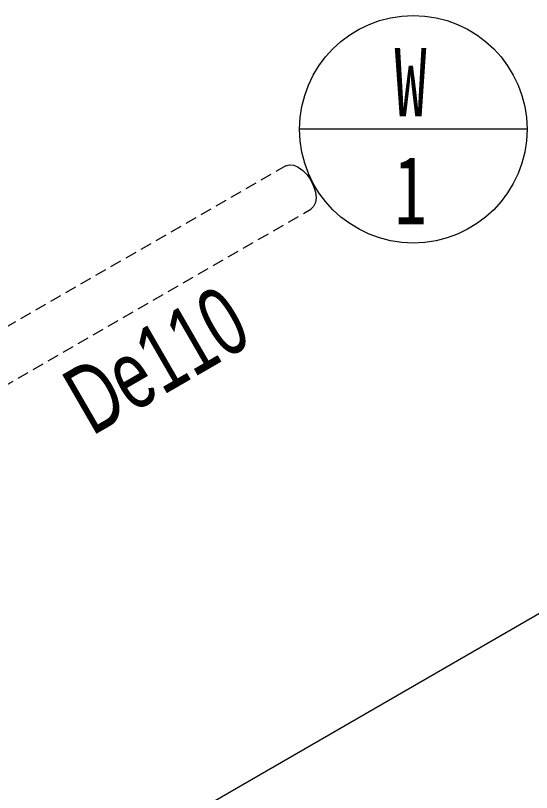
# Model space of a CAD drawing. Header units: millimetres. Extents: x 160489 to 365751, y -78341 to 15608.
# Drawn here: x 187094 to 188228, y -68320 to -66612 of the extents above; entities that cross this region are included whole.
import ezdxf

# ---------------------------------------------------------------- set-up
doc = ezdxf.new("R2010")
doc.units = ezdxf.units.MM
doc.linetypes.add('长划线_2', pattern=[38.1, 25.4, -12.7])
for name, color, linetype, lineweight in [('G-____-____-SYMB', 7, 'Continuous', 5), ('P-PIPE-____-IDEN', 7, 'Continuous', 5), ('P-PIPE-____-OTLN', 7, 'Continuous', 35)]:
    doc.layers.add(name, color=color, linetype=linetype, lineweight=lineweight)
doc.styles.add('TJ_FangSong', font='', dxfattribs={"width": 0.7, "height": 150})
doc.styles.add('仿宋', font='simfang.ttf', dxfattribs={"width": 0.7, "height": 150})
doc.styles.get('TJ_FangSong').set_extended_font_data('TJ_FangSong')

# ---------------------------------------------------------------- blocks, each defined once
blk = doc.blocks.new('入户管号标注 - 编号在下-2570679-卫生间WC1 排水系统图')
at = {"layer": 'P-PIPE-____-IDEN'}
blk.add_line((117393.4, -66862.2), (116893.4, -66862.2), dxfattribs=at)
blk.add_circle((117143.4, -66862.2), 250, dxfattribs=at)

msp = doc.modelspace()

# ---------------------------------------------------------------- linework, layer by layer
at = {"layer": 'G-____-____-SYMB'}
msp.add_line((189518.3, -67191.1), (184229.1, -70244.9), dxfattribs=at)
at = {"layer": 'P-PIPE-____-OTLN', "linetype": '长划线_2', "lineweight": 5}
for p, q in [((187687.8, -66942.5), (186885.8, -67405.5)), ((186934.5, -67504.4), (187742.8, -67037.7))]:
    msp.add_line(p, q, dxfattribs=at)
for points in [[(187687.8, -66942.5, 0), (187695.9, -66940, 0), (187705.3, -66940.9, 0), (187715.3, -66945.2, 0)], [(187715.3, -66945.2, 0), (187725.4, -66952.5, 0), (187734.8, -66962.4, 0), (187742.8, -66974.2, 0), (187749, -66987.1, 0), (187752.9, -67000.2, 0), (187754.2, -67012.5, 0)], [(187754.2, -67012.5, 0), (187752.9, -67023.4, 0), (187749, -67032, 0), (187742.8, -67037.7, 0)]]:
    msp.add_polyline3d(points, dxfattribs=at)

# ---------------------------------------------------------------- block references
at = {"layer": 'P-PIPE-____-IDEN'}
msp.add_blockref('入户管号标注 - 编号在下-2570679-卫生间WC1 排水系统图', (70824.6, 0), dxfattribs=at)

# ---------------------------------------------------------------- texts
at = {"layer": 'P-PIPE-____-IDEN', "char_height": 150, "width": 98.207, "attachment_point": 1, "style": '仿宋'}
for s, insert in [('\\f仿宋|b0|i0|c134|p49|;\\W.7;W', (187926.3, -66683.9)), ('\\f仿宋|b0|i0|c134|p49|;\\W.7;1', (187926.3, -66920.9))]:
    msp.add_mtext(s, dxfattribs=dict(at, insert=insert))
at = {"layer": 'P-PIPE-____-IDEN', "insert": (187186.6, -67407.2), "char_height": 150, "width": 443.333, "attachment_point": 1, "rotation": 30, "style": 'TJ_FangSong'}
msp.add_mtext('De110', dxfattribs=at)

doc.saveas('drawing.dxf')
